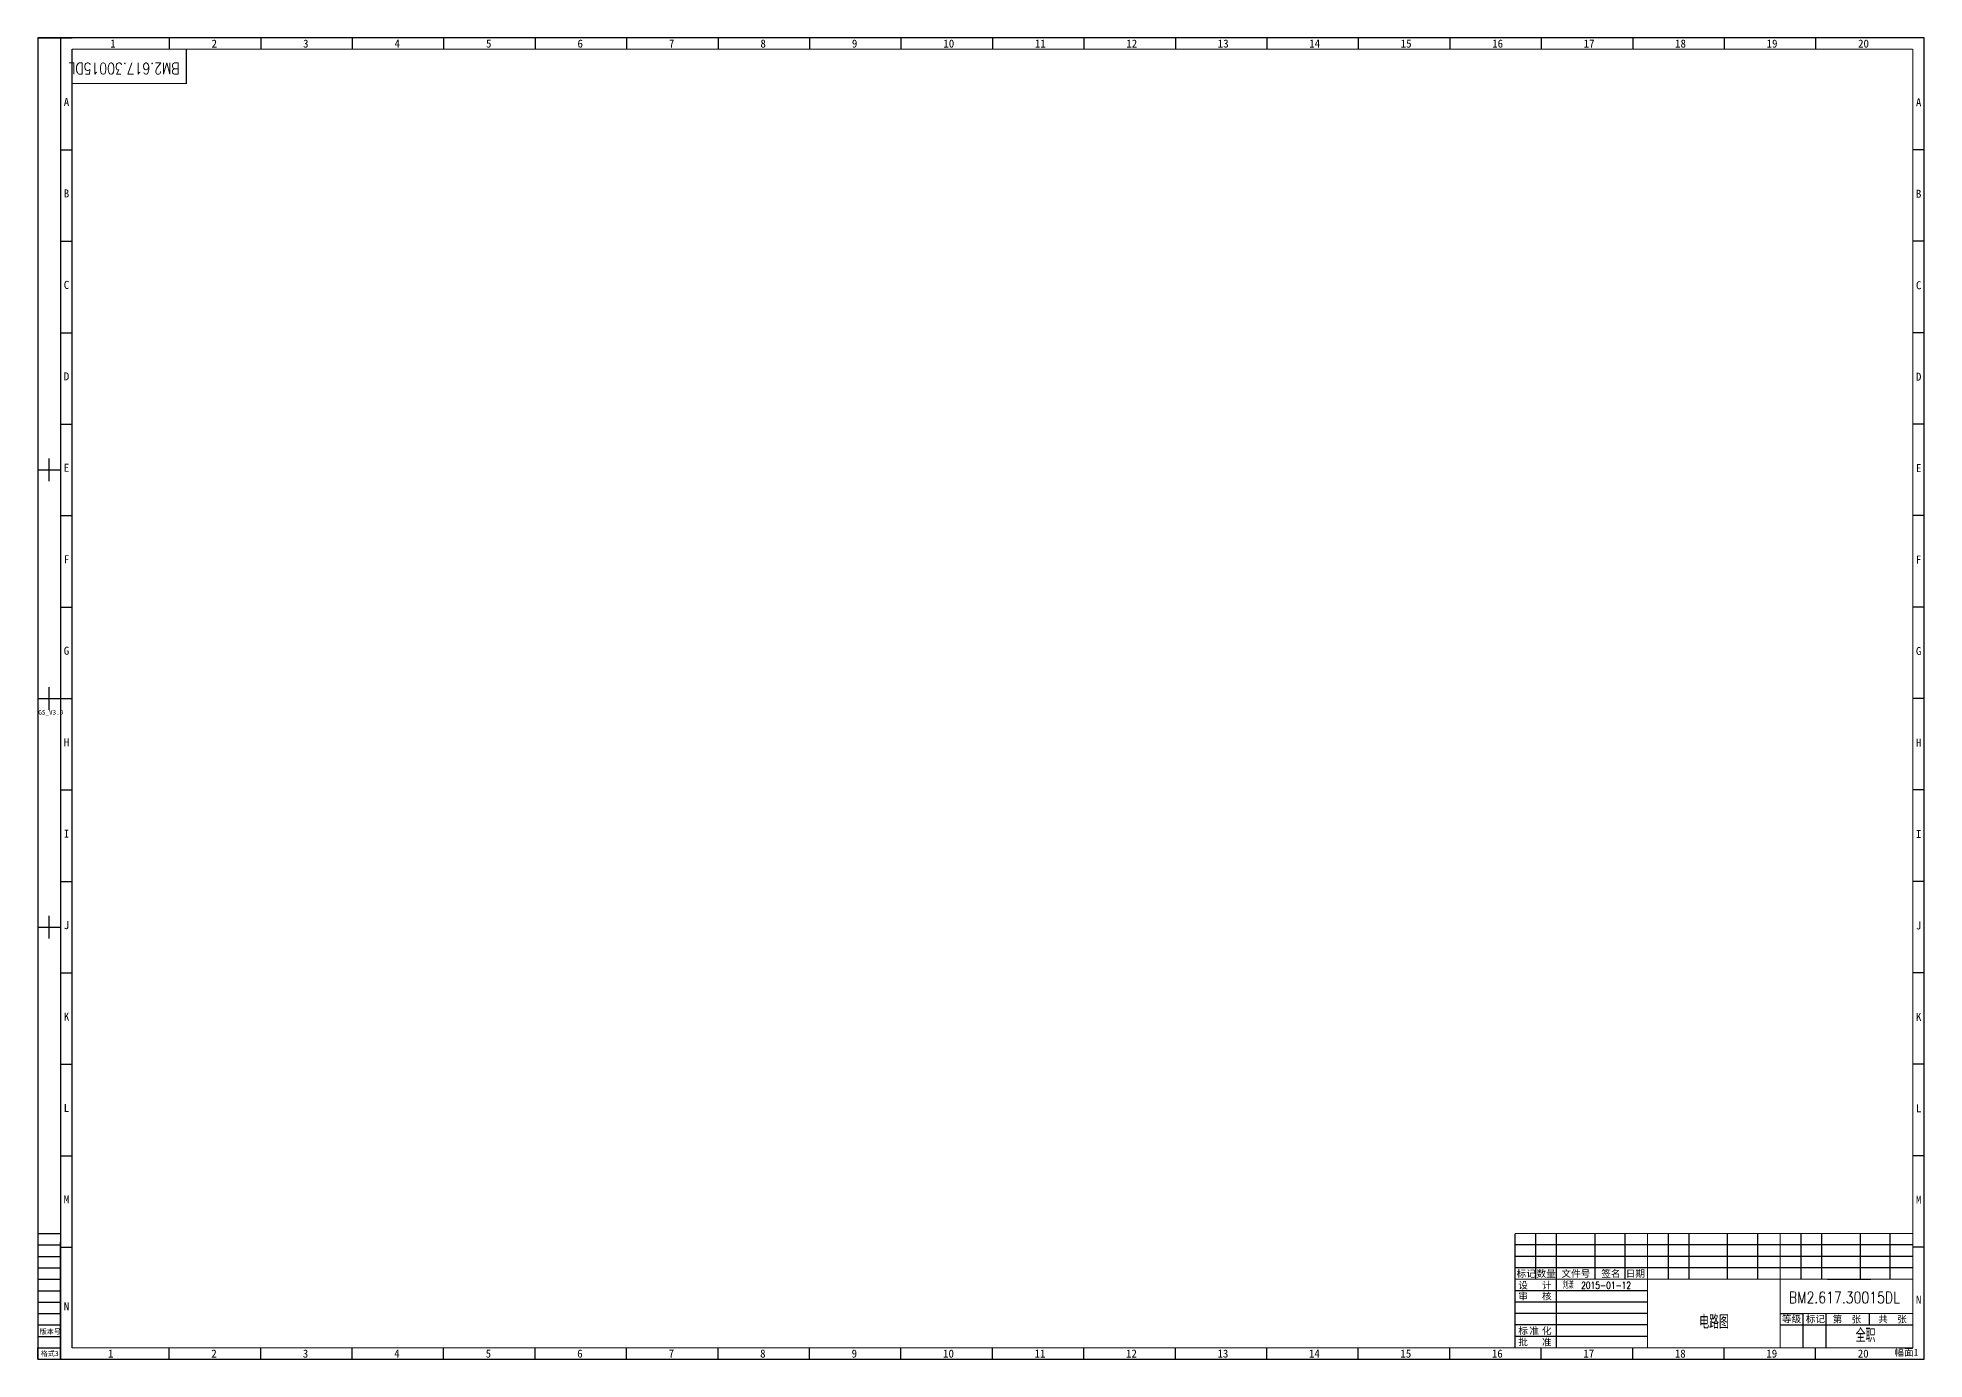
# Model space of a CAD drawing. Header units: inches. Extents: x -3640 to 2054, y -2291 to 954.
# Drawn here: x -3275 to -2450, y -956 to -378 of the extents above; entities that cross this region are included whole.
import ezdxf
from ezdxf.enums import TextEntityAlignment as Align

# ---------------------------------------------------------------- set-up
doc = ezdxf.new("R2010")
doc.units = ezdxf.units.IN
doc.header["$MEASUREMENT"] = 0
doc.styles.add('L', font='ROMANC.shx', dxfattribs={"width": 0.8, "bigfont": 'gbcbig.shx'})
doc.styles.get("Standard").update_dxf_attribs({"font": ''})
doc.styles.get('Standard').set_extended_font_data('SimSun')

# ---------------------------------------------------------------- blocks, each defined once
blk = doc.blocks.new('电路图A1')
for p, q in [((0, 578), (10, 578)), ((10, 578), (10, 0)), ((10, 578), (15, 578)), ((57.5, 577.93), (57.5, 573)), ((97.5, 577.93), (97.5, 573)), ((97.5, 577.93), (97.5, 573)), ((137.5, 577.93), (137.5, 573)), ((177.5, 577.93), (177.5, 573)), ((217.5, 577.93), (217.5, 573)), ((257.5, 577.93), (257.5, 573)), ((297.5, 577.93), (297.5, 573)), ((337.5, 577.93), (337.5, 573)), ((377.5, 577.93), (377.5, 573)), ((417.5, 577.93), (417.5, 573)), ((457.5, 577.93), (457.5, 573)), ((497.5, 577.93), (497.5, 573)), ((537.5, 577.93), (537.5, 573)), ((577.5, 577.93), (577.5, 573)), ((617.5, 577.93), (617.5, 573)), ((657.5, 577.93), (657.5, 573)), ((697.5, 577.93), (697.5, 573)), ((737.5, 577.93), (737.5, 573)), ((777.5, 577.93), (777.5, 573)), ((10, 529), (15, 529)), ((825, 529), (820, 529)), ((10, 489), (15, 489)), ((825, 489), (820, 489)), ((10, 449), (15, 449)), ((825, 449), (820, 449)), ((10, 409), (15, 409)), ((825, 409), (820, 409)), ((0, 389), (10, 389)), ((5, 384), (5, 394)), ((10, 369), (15, 369)), ((825, 369), (820, 369)), ((10, 329), (15, 329)), ((825, 329), (820, 329)), ((0, 289), (10, 289)), ((5, 284), (5, 294)), ((10, 289), (15, 289)), ((825, 289), (820, 289)), ((10, 249), (15, 249)), ((825, 249), (820, 249)), ((10, 209), (15, 209)), ((825, 209), (820, 209)), ((5, 184), (5, 194)), ((0, 189), (10, 189)), ((10, 169), (15, 169)), ((825, 169), (820, 169)), ((10, 129), (15, 129)), ((825, 129), (820, 129)), ((10, 89), (15, 89)), ((10, 89), (15, 89)), ((825, 89), (820, 89)), ((825, 89), (820, 89)), ((0, 55), (10, 55)), ((0, 50), (10, 50)), ((771, 55), (771, 35)), ((780, 55), (780, 35)), ((797, 55), (797, 35)), ((810, 55), (810, 35)), ((0, 45), (10, 45)), ((10, 49), (15, 49)), ((825, 49), (820, 49)), ((0, 40), (10, 40)), ((0, 35), (10, 35)), ((0, 30), (0, 30)), ((0, 30), (10, 30)), ((0, 25), (0, 25)), ((0, 25), (10, 25)), ((0, 20), (10, 20)), ((0, 15), (10, 15)), ((0, 10), (10, 10)), ((0, 0), (0, 5)), ((0, 5), (10, 5)), ((57.5, 0), (57.5, 5)), ((97.5, 0), (97.5, 5)), ((97.5, 0), (97.5, 5)), ((137.5, 0), (137.5, 5)), ((177.5, 0), (177.5, 5)), ((217.5, 0), (217.5, 5)), ((257.5, 0), (257.5, 5)), ((297.5, 0), (297.5, 5)), ((337.5, 0), (337.5, 5)), ((377.5, 0), (377.5, 5)), ((417.5, 0), (417.5, 5)), ((457.5, 0), (457.5, 5)), ((497.5, 0), (497.5, 5)), ((537.5, 0), (537.5, 5)), ((577.5, 0), (577.5, 5)), ((617.5, 0), (617.5, 5)), ((657.5, 0), (657.5, 5)), ((697.5, 0), (697.5, 5)), ((737.5, 0), (737.5, 5)), ((777.5, 0), (777.5, 5)), ((0, 0), (10, 0)), ((0, 0), (0, 0)), ((10, 0), (15, 0))]:
    blk.add_line(p, q)
at = {"lineweight": 25}
for p, q in [((10, 21.7), (10, 51.4)), ((10, 21.7), (10, 51.4)), ((681, 55), (681, 35)), ((694, 55), (694, 35)), ((713, 55), (713, 35)), ((722, 55), (722, 35)), ((739, 35), (739, 55)), ((752, 55), (752, 35)), ((782.68, 35), (801.68, 35)), ((10, 0), (10, 21.7)), ((0, 0), (10, 0)), ((10, 0), (10, 0)), ((10, 0), (10, 0))]:
    blk.add_line(p, q, dxfattribs=at)
blk.add_lwpolyline([(0, 0), (825, 0), (825, 578), (0, 578)], close=True)
at = {"lineweight": 50, "const_width": 0.5}
for points in [[(15, 573), (820, 573)], [(15, 573), (15, 5)], [(15, 573), (65, 573), (65, 558), (15, 558)], [(820, 5), (820, 573)], [(646, 55), (646, 5)], [(704, 55), (704, 5)], [(646, 35), (762.68, 35)], [(820.1, 35), (762.68, 35)], [(762, 20), (772, 20), (772, 15)], [(15, 5), (820, 5)]]:
    blk.add_lwpolyline(points, dxfattribs=at)
at = {"lineweight": 25, "const_width": 0.5}
for points in [[(646, 55), (820, 55)], [(752, 55), (762, 55), (762, 5)], [(762, 35), (762, 20), (820, 20)], [(761.98, 19.97), (771.98, 19.97), (771.98, 4.97)], [(762, 20), (762, 15), (820, 15)], [(772, 20), (782, 20), (782, 5)], [(782, 20), (801, 20), (801, 15)]]:
    blk.add_lwpolyline(points, dxfattribs=at)
at = {"lineweight": 25}
for points in [[(820, 50), (646, 50)], [(820, 45), (646, 45)], [(820, 40), (646, 40)], [(704, 30), (646, 30)], [(704, 25), (646, 25)], [(704, 20), (646, 20)], [(704, 15), (646, 15)], [(704, 10), (646, 10)]]:
    blk.add_lwpolyline(points, dxfattribs=at)
for points in [[(655, 55), (655, 35)], [(664, 55), (664, 5)]]:
    blk.add_lwpolyline(points)
for s, height, p in [('GS_V3.0', 2, (0.24, 281.95)), ('标记', 3, (646.7, 35.97)), ('设   计', 3, (647.49, 30.86)), ('数量', 3, (655.44, 35.97)), ('文件号', 3, (666.36, 35.97)), ('签名', 3, (683.75, 35.97)), ('日期', 3, (694.48, 35.97)), ('审   核', 3, (647.49, 26.09)), ('等级', 3, (762.78, 16.14)), ('标记', 3, (773.22, 16.1)), ('第  张 ', 3, (784.95, 16.05)), ('共  张', 3, (804.88, 16.05)), ('版本号', 2.2, (0.87, 11.01)), ('标   化', 3, (647.49, 10.96)), ('批   准', 3, (647.49, 6.05)), ('准', 3, (652.31, 10.95)), ('格式3', 2.2, (1.32, 1.43))]:
    blk.add_text(s, height=height).set_placement(p)
at = {"attachment_point": 1}
for s, width, insert, char_height in [('1', 6.7833, (31.71, 577.19), 3.5), ('2', 8.9636, (76.04, 577.19), 3.5), ('3', 8.9636, (116.04, 577.19), 3.5), ('4', 8.9636, (156.04, 577.19), 3.5), ('5', 8.9636, (196.04, 577.19), 3.5), ('6', 8.9636, (236.04, 577.19), 3.5), ('7', 8.9636, (276.04, 577.19), 3.5), ('8', 8.9636, (316.04, 577.19), 3.5), ('9', 8.9636, (356.04, 577.19), 3.5), ('10', 8.9636, (396.04, 577.19), 3.5), ('11', 8.9636, (436.04, 577.19), 3.5), ('12', 8.9636, (476.04, 577.19), 3.5), ('13', 8.9636, (516.04, 577.19), 3.5), ('14', 8.9636, (556.04, 577.19), 3.5), ('15', 8.9636, (596.04, 577.19), 3.5), ('16', 8.9636, (636.04, 577.19), 3.5), ('17', 8.9636, (676.04, 577.19), 3.5), ('18', 8.9636, (716.04, 577.19), 3.5), ('19', 8.9636, (756.04, 577.19), 3.5), ('20', 8.9636, (796.04, 577.19), 3.5), ('A', 14.0445, (11.38, 551.64), 3.5), ('A', 17.7083, (821.35, 551.5), 3.5), ('B', 14.0445, (11.38, 511.64), 3.5), ('B', 17.7083, (821.35, 511.5), 3.5), ('C', 14.0445, (11.38, 471.64), 3.5), ('C', 17.7083, (821.35, 471.5), 3.5), ('D', 14.0445, (11.38, 431.64), 3.5), ('D', 17.7083, (821.35, 431.5), 3.5), ('E', 14.0445, (11.38, 391.64), 3.5), ('E', 17.7083, (821.35, 391.5), 3.5), ('F', 14.0445, (11.38, 351.64), 3.5), ('F', 17.7083, (821.35, 351.5), 3.5), ('G', 14.0445, (11.38, 311.64), 3.5), ('G', 17.7083, (821.35, 311.5), 3.5), ('H', 14.0445, (11.38, 271.64), 3.5), ('H', 17.7083, (821.35, 271.5), 3.5), ('I', 14.0445, (11.38, 231.64), 3.5), ('I', 17.7083, (821.35, 231.5), 3.5), ('J', 14.0445, (11.38, 191.64), 3.5), ('J', 17.7083, (821.35, 191.5), 3.5), ('K', 14.0445, (11.38, 151.64), 3.5), ('K', 17.7083, (821.35, 151.5), 3.5), ('L', 14.0445, (11.38, 111.64), 3.5), ('L', 17.7083, (821.35, 111.5), 3.5), ('M', 14.0445, (11.38, 71.64), 3.5), ('M', 17.7083, (821.35, 71.5), 3.5), ('N', 18.6242, (11.38, 24.94), 3.5), ('N', 15.8764, (821.35, 27.85), 3.5), ('1', 56.178, (30.72, 4.24), 3.5), ('2', 14.6551, (75.91, 4.24), 3.5), ('3', 14.6551, (115.91, 4.24), 3.5), ('4', 14.6551, (155.91, 4.24), 3.5), ('5', 14.6551, (195.91, 4.24), 3.5), ('6', 14.6551, (235.91, 4.24), 3.5), ('7', 14.6551, (275.91, 4.24), 3.5), ('8', 14.6551, (315.91, 4.24), 3.5), ('9', 14.6551, (355.91, 4.24), 3.5), ('10', 14.6551, (395.91, 4.24), 3.5), ('11', 14.6551, (435.91, 4.24), 3.5), ('12', 14.6551, (475.91, 4.24), 3.5), ('13', 14.6551, (515.91, 4.24), 3.5), ('14', 14.6551, (555.91, 4.24), 3.5), ('15', 14.6551, (595.91, 4.24), 3.5), ('16', 14.6551, (635.91, 4.24), 3.5), ('17', 14.6551, (675.91, 4.24), 3.5), ('18', 14.6551, (715.91, 4.24), 3.5), ('19', 14.6551, (755.91, 4.24), 3.5), ('20', 14.6551, (795.91, 4.24), 3.5), ('幅面1', 41.4816, (811.94, 4.54), 3)]:
    blk.add_mtext_dynamic_manual_height_columns(s, width=width, gutter_width=24.92, heights=[0], dxfattribs=dict(at, insert=insert, char_height=char_height))
blk = doc.blocks.new('FRAME2-A1')
blk.add_blockref('电路图A1', (0, 0))
at = {"style": 'L', "width": 0.8}
blk.add_attdef('产品编号2', (62.07, 567.03), '', height=5, rotation=180, dxfattribs=at)
for tag, p, height in [('设计师', (666.87, 30.88), 3), ('产品编号1', (765.8, 24.52), 5), ('关重件', (795.01, 7.49), 6)]:
    blk.add_attdef(tag, p, '', height=height, dxfattribs=at)
blk.add_attdef('产品名称', text='', height=6, dxfattribs=at).set_placement((733.06, 13.34), align=Align.CENTER)

msp = doc.modelspace()

# ---------------------------------------------------------------- block references
msp.add_blockref('FRAME2-A1', (-3275.37, -956.44)).add_auto_attribs({'设计师': '刘漾  2015-01-12', '关重件': '全职', '产品编号1': 'BM2.617.30015DL', '产品名称': '电路图', '产品编号2': 'BM2.617.30015DL'})

doc.saveas('drawing.dxf')
